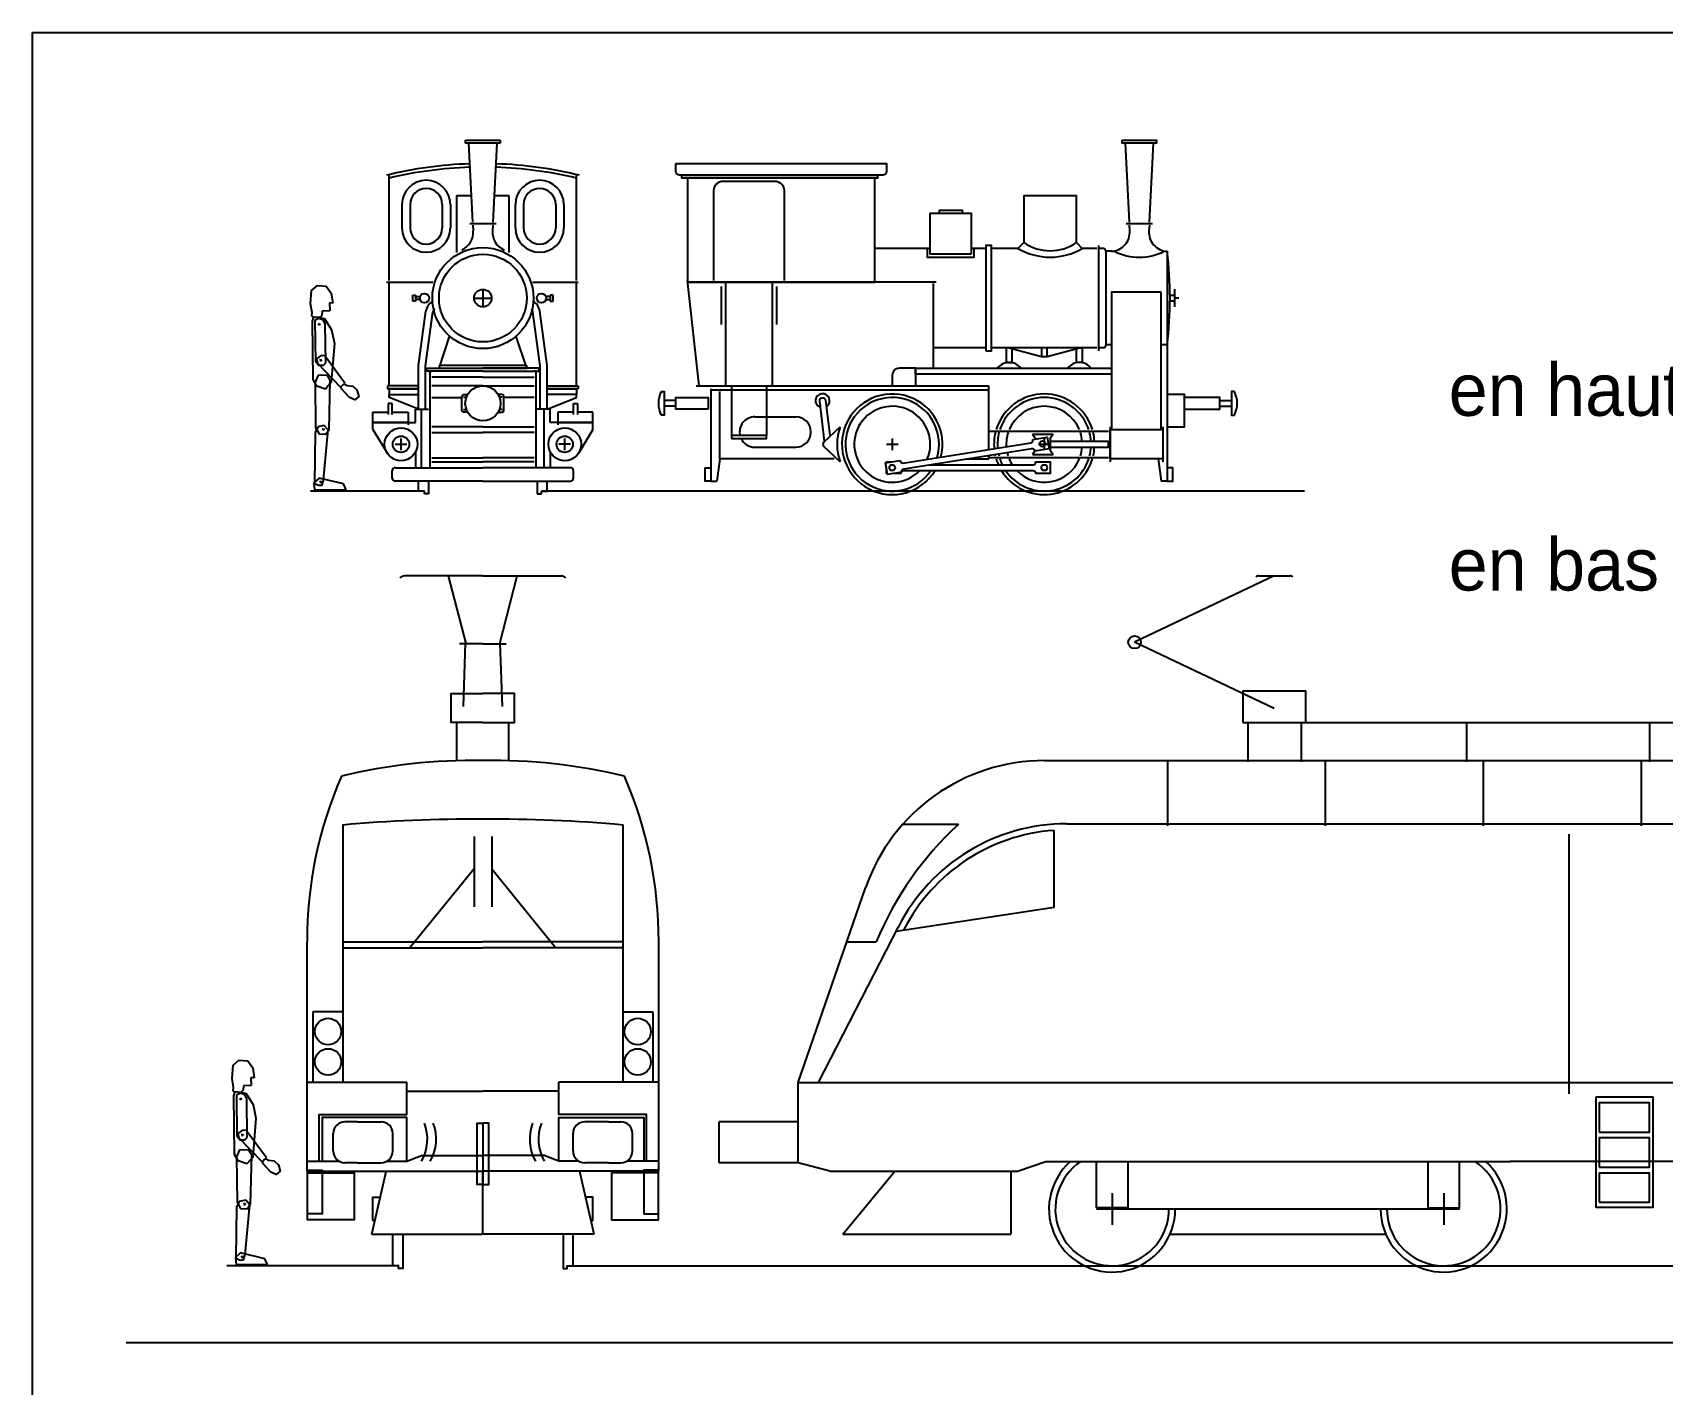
# Model space of a CAD drawing. Extents: x -9190 to 21925, y -3698 to 11555.
# Drawn here: x 17650 to 18085.5, y 4913.8 to 5275 of the extents above; entities that cross this region are included whole.
import ezdxf

# ---------------------------------------------------------------- set-up
doc = ezdxf.new("R2010")
doc.units = 0
doc.layers.get('0').update_dxf_attribs({"linetype": 'CONTINUOUS'})
doc.layers.add('1', color=7, linetype='CONTINUOUS')

msp = doc.modelspace()

# ---------------------------------------------------------------- linework, layer by layer
for p, q in [((17765.7, 5246.25), (17774.92, 5246.25)), ((17765.7, 5245.47), (17765.7, 5246.25)), ((17774.92, 5245.47), (17765.7, 5245.47)), ((17774.14, 5245.47), (17766.48, 5245.47)), ((17766.48, 5245.47), (17767.58, 5224.38)), ((17773.05, 5224.38), (17774.14, 5245.47)), ((17774.92, 5246.25), (17774.92, 5245.47)), ((17745.31, 5208.75), (17745.31, 5237.06)), ((17795.31, 5208.75), (17795.31, 5237.06)), ((17767.21, 5231.41), (17763.28, 5231.41)), ((17763.28, 5231.41), (17763.28, 5216.24)), ((17777.34, 5231.41), (17773.41, 5231.41)), ((17777.34, 5216.24), (17777.34, 5231.41)), ((17748.67, 5229.06), (17748.67, 5222.81)), ((17750.86, 5229.06), (17750.86, 5222.81)), ((17759.45, 5229.06), (17759.45, 5222.81)), ((17761.64, 5229.06), (17761.64, 5222.81)), ((17778.98, 5229.06), (17778.98, 5222.81)), ((17781.17, 5229.06), (17781.17, 5222.81)), ((17789.77, 5229.06), (17789.77, 5222.81)), ((17791.95, 5229.06), (17791.95, 5222.81)), ((17766.8, 5223.98), (17773.83, 5223.98)), ((17767.64, 5223.59), (17767.73, 5222.03)), ((17772.98, 5223.59), (17772.89, 5222.03)), ((17942.19, 5223.98), (17949.22, 5223.98)), ((17943.03, 5223.59), (17943.12, 5222.03)), ((17948.38, 5223.59), (17948.28, 5222.03)), ((17889.84, 5217.34), (17875, 5217.34)), ((17904.69, 5217.34), (17900.78, 5217.34)), ((17913.28, 5217.34), (17906.25, 5217.34)), ((17913.28, 5217.34), (17914.84, 5218.91)), ((17928.91, 5218.91), (17930.47, 5217.34)), ((17934.38, 5217.34), (17930.47, 5217.34)), ((17934.77, 5218.12), (17934.77, 5190)), ((17936.09, 5217.34), (17935.16, 5217.34)), ((17936.72, 5216.72), (17936.72, 5191.41)), ((17938.28, 5216.56), (17936.72, 5216.56)), ((17953.12, 5216.56), (17953.12, 5155.16)), ((17744.53, 5208.36), (17756.92, 5208.36)), ((17783.7, 5208.36), (17795.78, 5208.36)), ((17828.12, 5180.62), (17825, 5208.75)), ((17891.41, 5208.36), (17825, 5208.36)), ((17745.31, 5180.62), (17745.31, 5207.97)), ((17751.56, 5203.28), (17751.56, 5204.84)), ((17751.56, 5204.84), (17752.34, 5204.84)), ((17752.34, 5204.84), (17752.34, 5203.28)), ((17752.34, 5204.45), (17753.44, 5204.45)), ((17753.44, 5204.45), (17753.44, 5203.67)), ((17767.97, 5204.06), (17772.66, 5204.06)), ((17770.31, 5206.41), (17770.31, 5201.72)), ((17788.28, 5204.45), (17787.19, 5204.45)), ((17787.19, 5204.45), (17787.19, 5203.67)), ((17789.06, 5204.84), (17788.28, 5204.84)), ((17788.28, 5204.84), (17788.28, 5203.28)), ((17789.06, 5203.28), (17789.06, 5204.84)), ((17795.31, 5180.62), (17795.31, 5207.97)), ((17833.98, 5207.19), (17833.98, 5197.03)), ((17848.83, 5197.03), (17848.83, 5207.19)), ((17890.62, 5207.97), (17890.62, 5185.31)), ((17955.08, 5206.41), (17955.08, 5201.72)), ((17956.25, 5204.06), (17955.08, 5204.06)), ((17752.34, 5203.28), (17751.56, 5203.28)), ((17753.44, 5203.67), (17752.34, 5203.67)), ((17753.12, 5186.09), (17755.1, 5200.57)), ((17755, 5185.97), (17756.96, 5200.32)), ((17785.62, 5185.97), (17783.67, 5200.32)), ((17787.5, 5186.09), (17785.53, 5200.57)), ((17787.19, 5203.67), (17788.28, 5203.67)), ((17788.28, 5203.28), (17789.06, 5203.28)), ((17758.59, 5185.31), (17761.52, 5194.1)), ((17782.03, 5185.31), (17779.1, 5194.1)), ((17904.69, 5190.78), (17890.62, 5190.78)), ((17934.38, 5190.78), (17906.25, 5190.78)), ((17936.09, 5190.78), (17935.16, 5190.78)), ((17938.28, 5191.56), (17936.72, 5191.56)), ((17953.12, 5191.56), (17951.56, 5191.56)), ((17753.12, 5174.38), (17753.12, 5186.09)), ((17755, 5174.38), (17755, 5185.97)), ((17755.31, 5184.53), (17755.31, 5185.31)), ((17755.31, 5185.31), (17770.31, 5185.31)), ((17770.31, 5184.53), (17755.31, 5184.53)), ((17755.78, 5184.53), (17756.64, 5184.53)), ((17756.14, 5184.53), (17756.14, 5158.75)), ((17756.14, 5182.97), (17756.14, 5168.12)), ((17770.31, 5182.97), (17756.64, 5182.97)), ((17782.03, 5186.09), (17758.59, 5186.09)), ((17758.59, 5186.09), (17758.59, 5185.31)), ((17758.59, 5185.31), (17782.03, 5185.31)), ((17785.31, 5185.31), (17770.31, 5185.31)), ((17770.31, 5184.53), (17785.31, 5184.53)), ((17770.31, 5182.97), (17783.98, 5182.97)), ((17782.03, 5185.31), (17782.03, 5186.09)), ((17784.84, 5184.53), (17783.98, 5184.53)), ((17784.48, 5184.53), (17784.48, 5158.75)), ((17784.48, 5182.97), (17784.48, 5168.12)), ((17785.31, 5184.53), (17785.31, 5185.31)), ((17785.62, 5174.38), (17785.62, 5185.97)), ((17787.5, 5174.38), (17787.5, 5186.09)), ((17879.69, 5183.44), (17879.69, 5180.62)), ((17885.94, 5185.31), (17881.56, 5185.31)), ((17885.94, 5185.31), (17885.94, 5180.62)), ((17753.12, 5180.62), (17744.84, 5180.62)), ((17744.84, 5180.62), (17744.84, 5179.84)), ((17744.84, 5179.84), (17753.12, 5179.84)), ((17753.12, 5179.84), (17745.31, 5179.84)), ((17745.31, 5179.84), (17745.31, 5178.28)), ((17745.31, 5177.5), (17745.31, 5178.28)), ((17745.31, 5178.28), (17753.12, 5178.28)), ((17770.31, 5180.62), (17756.64, 5180.62)), ((17764.69, 5174.06), (17764.69, 5177.81)), ((17765.16, 5178.28), (17766.25, 5178.28)), ((17770.31, 5180.62), (17783.98, 5180.62)), ((17775.47, 5178.28), (17774.37, 5178.28)), ((17775.94, 5174.06), (17775.94, 5177.81)), ((17787.5, 5180.62), (17795.78, 5180.62)), ((17795.78, 5179.84), (17787.5, 5179.84)), ((17787.5, 5179.84), (17795.31, 5179.84)), ((17795.31, 5178.28), (17787.5, 5178.28)), ((17795.31, 5179.84), (17795.31, 5178.28)), ((17795.31, 5177.5), (17795.31, 5178.28)), ((17795.78, 5180.62), (17795.78, 5179.84)), ((17827.34, 5180.62), (17905.47, 5180.62)), ((17831.25, 5179.84), (17831.25, 5155.16)), ((17905.47, 5179.45), (17831.25, 5179.45)), ((17833.59, 5161.09), (17833.59, 5179.06)), ((17846.09, 5180.62), (17846.09, 5167.34)), ((17905.47, 5163.62), (17905.47, 5180.62)), ((17740.94, 5168.91), (17740.94, 5173.59)), ((17740.94, 5170.78), (17740.94, 5173.59)), ((17740.94, 5173.59), (17745, 5173.59)), ((17746.09, 5175.94), (17745, 5175.94)), ((17745, 5175.94), (17745, 5172.97)), ((17753.12, 5174.38), (17745.31, 5177.5)), ((17746.09, 5172.97), (17746.09, 5175.94)), ((17746.09, 5173.59), (17750.31, 5173.59)), ((17750.31, 5173.59), (17750.31, 5170.78)), ((17752.34, 5170.78), (17752.34, 5174.38)), ((17752.34, 5174.38), (17755.78, 5174.38)), ((17753.91, 5158.75), (17753.91, 5174.38)), ((17756.64, 5177.5), (17764.69, 5177.5)), ((17765.16, 5177.58), (17765.89, 5177.58)), ((17765.16, 5174.3), (17765.92, 5174.3)), ((17766.25, 5173.59), (17765.16, 5173.59)), ((17774.37, 5173.59), (17775.47, 5173.59)), ((17775.47, 5174.3), (17774.69, 5174.3)), ((17775.47, 5177.58), (17774.7, 5177.58)), ((17783.98, 5177.5), (17775.94, 5177.5)), ((17788.28, 5174.38), (17784.84, 5174.38)), ((17786.72, 5158.75), (17786.72, 5174.38)), ((17787.5, 5174.38), (17795.31, 5177.5)), ((17788.28, 5170.78), (17788.28, 5174.38)), ((17794.53, 5173.59), (17790.31, 5173.59)), ((17790.31, 5173.59), (17790.31, 5170.78)), ((17794.53, 5172.97), (17794.53, 5175.94)), ((17794.53, 5175.94), (17795.62, 5175.94)), ((17795.62, 5175.94), (17795.62, 5172.97)), ((17799.69, 5173.59), (17795.62, 5173.59)), ((17799.69, 5168.91), (17799.69, 5173.59)), ((17799.69, 5170.78), (17799.69, 5173.59)), ((17821.88, 5176.72), (17818.75, 5176.72)), ((17821.88, 5175.16), (17818.75, 5175.16)), ((17967.19, 5176.72), (17970.31, 5176.72)), ((17967.19, 5175.16), (17970.31, 5175.16)), ((17750.31, 5170.78), (17740.94, 5170.78)), ((17740.94, 5170.78), (17750.31, 5170.78)), ((17740.94, 5170.16), (17740.94, 5170.78)), ((17750.31, 5170.78), (17752.34, 5170.78)), ((17750.31, 5170.78), (17750.31, 5170.16)), ((17770.31, 5169.69), (17756.64, 5169.69)), ((17770.31, 5169.69), (17783.98, 5169.69)), ((17790.31, 5170.78), (17788.28, 5170.78)), ((17790.31, 5170.78), (17799.69, 5170.78)), ((17799.69, 5170.78), (17790.31, 5170.78)), ((17790.31, 5170.78), (17790.31, 5170.16)), ((17799.69, 5170.16), (17799.69, 5170.78)), ((17842.97, 5172.34), (17853.91, 5172.34)), ((17937.89, 5169.69), (17937.89, 5160.31)), ((17951.95, 5169.69), (17951.95, 5160.31)), ((17740.94, 5168.91), (17744.7, 5162.73)), ((17746.88, 5165), (17750, 5165)), ((17748.44, 5163.44), (17748.44, 5166.56)), ((17756.64, 5168.12), (17770.31, 5168.12)), ((17783.98, 5168.12), (17770.31, 5168.12)), ((17793.75, 5165), (17790.62, 5165)), ((17792.19, 5163.44), (17792.19, 5166.56)), ((17799.69, 5168.91), (17795.92, 5162.73)), ((17878.12, 5165), (17881.25, 5165)), ((17879.69, 5166.56), (17879.69, 5163.44)), ((17905.47, 5168.52), (17937.5, 5168.52)), ((17917.19, 5167.73), (17922.66, 5167.73)), ((17918.75, 5165), (17921.88, 5165)), ((17920.31, 5166.56), (17920.31, 5163.44)), ((17752.34, 5162.97), (17752.34, 5158.75)), ((17756.64, 5161.41), (17770.31, 5161.41)), ((17756.64, 5160.31), (17770.31, 5160.31)), ((17788.28, 5162.97), (17788.28, 5158.75)), ((17833.59, 5161.09), (17832.81, 5155.16)), ((17864.19, 5161.09), (17833.59, 5161.09)), ((17842.97, 5164.22), (17853.91, 5164.22)), ((17899.48, 5161.09), (17905.47, 5161.09)), ((17905.47, 5161.09), (17905.47, 5162.04)), ((17905.47, 5161.48), (17937.5, 5161.48)), ((17917.19, 5162.27), (17922.66, 5162.27)), ((17950.78, 5161.09), (17951.56, 5155.16)), ((17746.09, 5155.94), (17746.09, 5157.97)), ((17746.88, 5158.75), (17770.31, 5158.75)), ((17793.75, 5158.75), (17770.31, 5158.75)), ((17794.53, 5155.94), (17794.53, 5157.97)), ((17770.31, 5155.16), (17746.88, 5155.16)), ((17753.12, 5152.5), (17753.12, 5155.16)), ((17754.69, 5152.5), (17753.12, 5152.5)), ((17754.69, 5151.72), (17754.69, 5152.5)), ((17755.78, 5151.72), (17754.69, 5151.72)), ((17755.78, 5155.16), (17755.78, 5151.72)), ((17770.31, 5155.16), (17793.75, 5155.16)), ((17784.84, 5155.16), (17784.84, 5151.72)), ((17784.84, 5151.72), (17785.94, 5151.72)), ((17785.94, 5151.72), (17785.94, 5152.5)), ((17785.94, 5152.5), (17787.5, 5152.5)), ((17787.5, 5152.5), (17787.5, 5155.16)), ((17831.25, 5155.16), (17832.81, 5155.16)), ((17953.12, 5155.16), (17951.56, 5155.16)), ((17770.31, 5129.85), (17749.34, 5129.85)), ((17765.83, 5111.73), (17761.15, 5129.85)), ((17770.31, 5129.85), (17791.28, 5129.85)), ((17774.8, 5111.73), (17779.47, 5129.85)), ((17981.75, 5129.85), (17944.44, 5112.11)), ((17977.53, 5129.85), (17985.97, 5129.85)), ((17770.31, 5111.72), (17764.06, 5111.72)), ((17765.09, 5094.94), (17765.68, 5111.88)), ((17770.31, 5111.72), (17776.56, 5111.72)), ((17775.53, 5094.94), (17774.94, 5111.88)), ((17981.75, 5094.36), (17944.44, 5112.11)), ((17763.38, 5080.47), (17763.38, 5090.62)), ((17777.25, 5080.47), (17777.25, 5090.62)), ((17973.35, 5090.63), (18137.2, 5090.63)), ((17974.7, 5090.42), (17974.7, 5080.18)), ((17988.96, 5090.42), (17988.96, 5080.18)), ((18033.14, 5090.42), (18033.14, 5080.18)), ((18082.03, 5090.42), (18082.03, 5080.18)), ((17920.39, 5080.51), (18137.2, 5080.51)), ((17953.29, 5063.08), (17953.29, 5080.47)), ((17995.47, 5063.08), (17995.47, 5080.47)), ((18037.66, 5063.08), (18037.66, 5080.47)), ((18079.85, 5063.08), (18079.85, 5080.47)), ((17732.93, 5063.28), (17732.93, 4994.53)), ((17732.93, 5063.28), (17732.93, 5032.03)), ((17767.97, 5060.16), (17767.97, 5041.41)), ((17772.66, 5060.16), (17772.66, 5041.41)), ((17807.69, 5063.28), (17807.69, 4994.53)), ((17807.69, 5063.28), (17807.69, 5032.03)), ((17897.39, 5063.45), (17882.49, 5063.45)), ((17922.91, 5041.27), (17922.91, 5061.82)), ((17926.37, 5063.63), (18137.2, 5063.63)), ((18060.56, 4991.44), (18060.56, 5060.82)), ((17767.97, 5051.56), (17750.78, 5030.47)), ((17772.66, 5051.56), (17789.84, 5030.47)), ((17854.55, 4994.44), (17872.56, 5046.45)), ((17880.73, 5034.94), (17922.96, 5041.28)), ((17859.97, 4994.44), (17881.32, 5036.1)), ((17723.34, 4970.81), (17723.34, 5032.03)), ((17732.78, 5030.47), (17770.31, 5030.47)), ((17732.93, 5032.03), (17770.31, 5032.03)), ((17807.69, 5032.03), (17770.31, 5032.03)), ((17807.85, 5030.47), (17770.31, 5030.47)), ((17817.28, 4970.81), (17817.28, 5032.03)), ((17867.58, 5032.09), (17875.43, 5032.09)), ((17724.91, 5013.32), (17724.91, 4994.5)), ((17732.93, 5013.32), (17724.91, 5013.32)), ((17807.69, 5013.32), (17815.72, 5013.32)), ((17815.72, 5013.32), (17815.72, 4994.5)), ((17723.34, 4994.53), (17750, 4994.53)), ((17750, 4992.19), (17770.31, 4992.19)), ((17790.62, 4992.19), (17770.31, 4992.19)), ((17817.28, 4994.53), (17790.62, 4994.53)), ((17854.55, 4994.44), (18137.2, 4994.44)), ((17854.55, 4973.01), (17854.55, 4994.44)), ((17736.72, 4983.98), (17733.45, 4983.98)), ((17736.72, 4983.98), (17743.11, 4983.98)), ((17803.91, 4983.98), (17797.52, 4983.98)), ((17803.9, 4983.98), (17807.17, 4983.98)), ((17854.55, 4983.98), (17833.45, 4983.98)), ((17833.45, 4973.01), (17833.45, 4983.98)), ((17730.33, 4976.14), (17730.33, 4980.86)), ((17746.23, 4976.14), (17746.23, 4980.86)), ((17794.39, 4976.14), (17794.39, 4980.86)), ((17810.3, 4976.14), (17810.3, 4980.86)), ((17723.34, 4973.44), (17731.88, 4973.44)), ((17736.72, 4973.01), (17733.45, 4973.01)), ((17736.72, 4973.01), (17743.11, 4973.01)), ((17744.68, 4973.44), (17750, 4973.44)), ((17795.95, 4973.44), (17790.62, 4973.44)), ((17803.91, 4973.01), (17797.52, 4973.01)), ((17803.9, 4973.01), (17807.17, 4973.01)), ((17817.28, 4973.44), (17808.74, 4973.44)), ((17854.55, 4973.01), (17833.45, 4973.01)), ((17862.98, 4970.82), (17854.55, 4973.01)), ((17913.13, 4970.82), (17920.72, 4973.35)), ((17920.72, 4973.35), (18044.75, 4973.35)), ((18052.35, 4973.35), (18044.75, 4973.35)), ((18222.06, 4973.35), (18052.35, 4973.35)), ((17723.34, 4970.81), (17770.31, 4970.81)), ((17740.62, 4953.91), (17744.53, 4971.09)), ((17817.28, 4970.81), (17770.31, 4970.81)), ((17770.31, 4953.91), (17770.31, 4970.31)), ((17770.31, 4953.91), (17770.31, 4970.31)), ((17800, 4953.91), (17796.09, 4971.09)), ((17862.98, 4970.82), (17913.13, 4970.82)), ((17866.45, 4953.94), (17880.4, 4970.82)), ((17911.39, 4970.99), (17911.39, 4953.94)), ((17938.44, 4964.91), (17938.44, 4956.48)), ((18027.03, 4964.91), (18027.03, 4956.48)), ((17934.22, 4960.69), (17942.66, 4960.69)), ((17938.44, 4960.69), (18027.03, 4960.69)), ((18022.82, 4960.69), (18031.25, 4960.69)), ((17740.62, 4953.91), (17770.22, 4953.91)), ((17800, 4953.91), (17770.41, 4953.91)), ((17866.45, 4953.94), (17911.39, 4953.94)), ((17953.91, 4953.94), (18011.57, 4953.94)), ((17675, 4925), (18440, 4925))]:
    msp.add_line(p, q)
at = {"color": 5}
for p, q in [((17754.69, 5152.5), (17724.22, 5152.5)), ((17989.84, 5152.5), (17785.94, 5152.5)), ((17747.98, 4945.51), (17701.89, 4945.51)), ((17792.83, 4945.51), (18434.08, 4945.51))]:
    msp.add_line(p, q, dxfattribs=at)
for points in [[(17650, 5275), (19025, 5275), (19025, 4450), (17650, 4450)], [(17941.09, 5246.25), (17950.31, 5246.25), (17950.31, 5245.47), (17941.09, 5245.47)], [(17823.44, 5236.88), (17875.78, 5236.88), (17875.78, 5236.09), (17823.44, 5236.09)], [(17825, 5208.36), (17875, 5208.36), (17875, 5236.09), (17825, 5236.09)], [(17900.78, 5215.78), (17889.84, 5215.78), (17889.84, 5226.72), (17900.78, 5226.72)], [(17892.19, 5226.72), (17898.44, 5226.72), (17898.44, 5227.5), (17892.19, 5227.5)], [(17904.69, 5190), (17906.25, 5190), (17906.25, 5218.12), (17904.69, 5218.12)], [(17951.56, 5205.62), (17938.28, 5205.62), (17938.28, 5168.91), (17951.56, 5168.91)], [(17910.16, 5186.88), (17911.72, 5186.88), (17911.72, 5190.78), (17910.16, 5190.78)], [(17919.53, 5188.44), (17921.09, 5188.44), (17921.09, 5190.78), (17919.53, 5190.78)], [(17930.47, 5186.88), (17928.91, 5186.88), (17928.91, 5190.78), (17930.47, 5190.78)], [(17885.94, 5185.31), (17938.28, 5185.31), (17938.28, 5183.75), (17885.94, 5183.75)], [(17733.42, 5181.09), (17734.06, 5180.7), (17735.57, 5180.55), (17736.67, 5179.51), (17737.16, 5177.78), (17736.1, 5176.86), (17734.66, 5177.49), (17732.54, 5179.82), (17732.48, 5180.45), (17732.97, 5181)], [(17953.12, 5169.69), (17957.81, 5169.69), (17957.81, 5178.28), (17953.12, 5178.28)], [(17830.47, 5174.38), (17821.88, 5174.38), (17821.88, 5177.5), (17830.47, 5177.5)], [(17836.72, 5166.56), (17846.09, 5166.56), (17846.09, 5167.34), (17836.72, 5167.34)], [(17937.5, 5165.78), (17921.88, 5165.78), (17921.88, 5164.22), (17937.5, 5164.22)], [(17951.95, 5161.09), (17937.89, 5161.09), (17937.89, 5168.91), (17951.95, 5168.91)], [(17831.25, 5155.16), (17829.69, 5155.16), (17829.69, 5158.75), (17831.25, 5158.75)], [(17953.12, 5155.16), (17954.69, 5155.16), (17954.69, 5158.75), (17953.12, 5158.75)], [(17973.35, 5090.63), (17990.22, 5090.63), (17990.22, 5099.07), (17973.35, 5099.07)], [(18067.73, 4990.6), (18082.92, 4990.6), (18082.92, 4961.07), (18067.73, 4961.07)], [(18068.57, 4981.22), (18082.01, 4981.22), (18082.01, 4989.04), (18068.57, 4989.04)], [(17770.31, 4967.19), (17768.75, 4967.19), (17768.75, 4983.59), (17770.31, 4983.59)], [(17770.31, 4967.19), (17771.88, 4967.19), (17771.88, 4983.59), (17770.31, 4983.59)], [(18068.57, 4971.85), (18082.01, 4971.85), (18082.01, 4979.66), (18068.57, 4979.66)], [(17712.42, 4974.09), (17713.06, 4973.7), (17714.57, 4973.55), (17715.67, 4972.51), (17716.16, 4970.78), (17715.1, 4969.86), (17713.66, 4970.49), (17711.54, 4972.82), (17711.48, 4973.45), (17711.97, 4974)], [(17723.44, 4971.09), (17727.34, 4971.09), (17727.34, 4959.37), (17723.44, 4959.37)], [(17723.44, 4970.31), (17735.94, 4970.31), (17735.94, 4957.81), (17723.44, 4957.81)], [(17817.19, 4970.31), (17804.69, 4970.31), (17804.69, 4957.81), (17817.19, 4957.81)], [(17817.19, 4971.09), (17813.28, 4971.09), (17813.28, 4959.37), (17817.19, 4959.37)], [(18068.57, 4962.47), (18082.01, 4962.47), (18082.01, 4970.29), (18068.57, 4970.29)]]:
    msp.add_lwpolyline(points, close=True)
for points in [[(17948.44, 5224.38), (17949.53, 5245.47), (17941.88, 5245.47), (17942.97, 5224.38)], [(17928.91, 5218.91), (17928.91, 5231.41), (17914.84, 5231.41), (17914.84, 5218.91)], [(17889.06, 5217.34), (17889.06, 5215), (17901.56, 5215), (17901.56, 5217.34)], [(17835.16, 5208.36), (17835.16, 5180.62), (17847.66, 5180.62), (17847.66, 5208.36)], [(17955.08, 5203.28), (17953.91, 5203.28), (17953.91, 5204.84), (17955.08, 5204.84)], [(17910.94, 5190.78), (17919.53, 5188.44), (17921.09, 5188.44), (17929.69, 5190.78)], [(17817.97, 5179.06), (17818.75, 5179.06), (17818.75, 5172.81), (17817.97, 5172.81)], [(17836.72, 5180.62), (17836.72, 5167.34)], [(17971.09, 5179.06), (17970.31, 5179.06), (17970.31, 5172.81), (17971.09, 5172.81)], [(17957.81, 5174.38), (17967.19, 5174.38), (17967.19, 5177.5), (17957.81, 5177.5)], [(17917.19, 5167.73), (17917.97, 5166.56), (17917.97, 5166.4)], [(17917.25, 5166.28), (17921.11, 5166.89), (17921.6, 5163.81), (17917.74, 5163.2)], [(17922.66, 5167.73), (17921.88, 5166.56), (17921.88, 5163.44), (17922.66, 5162.27)], [(17783.98, 5161.41), (17770.31, 5161.41)], [(17783.98, 5160.31), (17770.31, 5160.31)], [(17882.25, 5157.57), (17878.39, 5156.96), (17877.9, 5160.05), (17881.76, 5160.66)], [(17878.12, 5160.08), (17878.12, 5160.31), (17879.56, 5160.31)], [(17881.85, 5160.31), (17882.03, 5160.31)], [(17917.74, 5163.21), (17917.19, 5162.27)], [(17917.97, 5160.31), (17921.88, 5160.31), (17921.88, 5157.19), (17917.97, 5157.19)], [(17878.35, 5157.19), (17878.12, 5157.19), (17878.12, 5158.63)], [(17882.03, 5157.19), (17879.81, 5157.19)], [(17770.31, 5090.63), (17761.88, 5090.63), (17761.88, 5098.44), (17770.31, 5098.44)], [(17770.31, 5090.63), (17778.75, 5090.63), (17778.75, 5098.44), (17770.31, 5098.44)], [(17726.56, 4973.44), (17726.56, 4985.94), (17750, 4985.94), (17750, 4994.53)], [(17814.06, 4973.44), (17814.06, 4985.94), (17790.62, 4985.94), (17790.62, 4994.53)], [(17744.68, 4973.44), (17750, 4973.44), (17750, 4985.16), (17727.34, 4985.16), (17727.34, 4973.44), (17731.88, 4973.44)], [(17795.95, 4973.44), (17790.62, 4973.44), (17790.62, 4985.16), (17813.28, 4985.16), (17813.28, 4973.44), (17808.74, 4973.44)], [(17750, 4973.44), (17753.91, 4975), (17770.31, 4975)], [(17790.62, 4973.44), (17786.72, 4975), (17770.31, 4975)], [(17942.66, 4973.35), (17942.66, 4960.99), (17934.22, 4960.99), (17934.22, 4973.35)], [(18022.82, 4973.35), (18022.82, 4960.99), (18031.25, 4960.99), (18031.25, 4973.35)], [(17741.46, 4957.59), (17740.92, 4957.59), (17740.92, 4963.84), (17742.88, 4963.84)], [(17799.16, 4957.59), (17799.7, 4957.59), (17799.7, 4963.84), (17797.74, 4963.84)], [(17748.89, 4953.91), (17748.89, 4944.73), (17747.8, 4944.73), (17747.8, 4945.51), (17746.23, 4945.51), (17746.23, 4953.91)], [(17791.73, 4953.91), (17791.73, 4944.73), (17792.83, 4944.73), (17792.83, 4945.51), (17794.39, 4945.51), (17794.39, 4953.91)]]:
    msp.add_lwpolyline(points)
msp.add_lwpolyline([(17821.88, 5240), (17878.12, 5240), (17878.12, 5237.81, -0.414214), (17877.19, 5236.88), (17822.81, 5236.88, -0.414214), (17821.88, 5237.81)], format="xyb", close=True)
for points in [[(17832.03, 5208.75), (17832.03, 5232.81, -0.414214), (17834.53, 5235.31), (17848.28, 5235.31, -0.414214), (17850.78, 5232.81), (17850.78, 5208.75)], [(17861.61, 5165.81), (17860.3, 5176.54, -0.414214), (17860.98, 5177.41), (17860.98, 5177.41, -0.414214), (17861.85, 5176.73), (17862.99, 5167.46)], [(17865.75, 5160.31), (17861.44, 5164.4, -0.36205), (17861.44, 5165.6), (17865.75, 5169.69)], [(17881.76, 5160.66), (17881.78, 5160.51, 0.414214), (17882.5, 5159.99), (17916.76, 5165.41, 0.414214), (17917.28, 5166.13), (17917.25, 5166.28)], [(17882.03, 5160.31), (17882.03, 5160.16, 0.023968), (17882.03, 5160.1, 0.023968)], [(17882.25, 5157.57), (17882.22, 5157.73, -0.414214), (17882.74, 5158.44), (17917, 5163.87, -0.414214), (17917.72, 5163.35), (17917.74, 5163.2)], [(17889.61, 5159.53), (17917.34, 5159.53, 0.414214), (17917.97, 5160.16), (17917.97, 5160.31)], [(17882.03, 5157.19), (17882.03, 5157.34, -0.414214), (17882.66, 5157.97), (17917.34, 5157.97, -0.414214), (17917.97, 5157.34), (17917.97, 5157.19)]]:
    msp.add_lwpolyline(points, format="xyb")
for centre, radius in [((17770.31, 5204.06), 13.5), ((17770.31, 5204.06), 11.72), ((17754.69, 5204.06), 1.25), ((17770.31, 5204.06), 2.34), ((17785.94, 5204.06), 1.25), ((17770.31, 5175.94), 4.69), ((17748.44, 5165), 4.38), ((17792.19, 5165), 4.38), ((17748.44, 5165), 2.19), ((17792.19, 5165), 2.19), ((17919.81, 5165.11), 0.781), ((17879.69, 5158.75), 0.781), ((17879.69, 5158.75), 0.781), ((17920.31, 5158.75), 0.781), ((17944.44, 5112.11), 1.69), ((17728.94, 5008.09), 3.53), ((17811.68, 5008.09), 3.53), ((17728.94, 4999.97), 3.53), ((17811.68, 4999.97), 3.53)]:
    msp.add_circle(centre, radius)
for centre, radius, start, end in [((17770.31, 5132.14), 107.86, 91.8816, 103.8287), ((17770.31, 5131.2), 107.86, 91.8558, 103.4017), ((17770.31, 5131.2), 107.86, 76.5983, 88.1442), ((17770.31, 5132.14), 107.86, 76.1713, 88.1184), ((17755.16, 5229.06), 6.48, 0, 180), ((17785.47, 5229.06), 6.48, 0, 180), ((17755.16, 5229.06), 4.3, 0, 180), ((17785.47, 5229.06), 4.3, 0, 180), ((17755.16, 5222.81), 6.48, 180, 0), ((17755.16, 5222.81), 4.3, 180, 0), ((17762.6, 5221.65), 5.15, 293.9567, 4.277), ((17778.05, 5221.66), 5.18, 175.8527, 246.6037), ((17785.47, 5222.81), 6.48, 180, 0), ((17785.47, 5222.81), 4.3, 180, 0), ((17938.08, 5221.62), 5.06, 272.2317, 4.7048), ((17953.32, 5221.62), 5.06, 175.2952, 267.7683), ((17921.88, 5231.93), 16.93, 239.4898, 300.5102), ((17921.88, 5229.11), 12.39, 235.437, 304.563), ((17936.09, 5216.72), 0.625, 0, 90), ((17945.7, 5229.76), 14.77, 243.2911, 296.7089), ((17853.52, 5204.06), 100.39, 352.8473, 7.1527), ((17758.71, 5200.04), 3.65, 117.3653, 171.6269), ((17758.71, 5200.04), 1.77, 140.1068, 171.6269), ((17781.92, 5200.04), 1.77, 8.3731, 39.8932), ((17781.92, 5200.04), 1.77, 8.3731, 39.8932), ((17781.92, 5200.04), 3.65, 8.3731, 62.6347), ((17936.09, 5191.41), 0.625, 270, 0), ((17910.94, 5182.97), 3.91, 36.8699, 143.1301), ((17929.69, 5182.97), 3.91, 36.8699, 143.1301), ((17881.56, 5183.44), 1.88, 90, 180), ((17765.16, 5177.81), 0.469, 90, 180), ((17775.47, 5177.81), 0.469, 0, 90), ((17823.83, 5175.94), 6.64, 151.9275, 208.0725), ((17861.07, 5176.63), 1.88, 307, 247), ((17879.69, 5165), 13.44, 345.3436, 328.4491), ((17920.31, 5165), 13.44, 16.8997, 163.1003), ((17965.23, 5175.94), 6.64, 331.9275, 28.0725), ((17765.16, 5174.06), 0.469, 180, 270), ((17775.47, 5174.06), 0.469, 270, 0), ((17879.69, 5165), 12.5, 343.4471, 325.7711), ((17879.69, 5165), 10.16, 336.9347, 316.1869), ((17920.31, 5165), 12.5, 18.21, 161.79), ((17920.31, 5165), 10.16, 22.6199, 157.3801), ((17842.97, 5168.28), 4.06, 90, 193.3424), ((17853.91, 5168.28), 4.06, 270, 90), ((17878.78, 5165), 13.84, 160.2084, 199.7916), ((17842.97, 5168.28), 4.06, 205.029, 270), ((17920.31, 5165), 13.44, 166.5523, 184.8889), ((17920.31, 5165), 12.5, 165.5225, 184.58), ((17920.31, 5165), 10.16, 162.0798, 183.5572), ((17920.31, 5165), 10.16, 4.4117, 17.9202), ((17920.31, 5165), 12.5, 3.5833, 14.4775), ((17920.31, 5165), 13.44, 3.333, 13.4477), ((17920.31, 5165), 13.44, 191.5556, 193.4477), ((17920.31, 5165), 13.44, 196.8997, 204.0151), ((17920.31, 5165), 12.5, 191.7474, 194.4775), ((17920.31, 5165), 12.5, 198.21, 205.9445), ((17920.31, 5165), 13.44, 211.5509, 343.1003), ((17920.31, 5165), 12.5, 214.2289, 341.79), ((17920.31, 5165), 10.16, 192.382, 197.9202), ((17920.31, 5165), 10.16, 202.6199, 212.579), ((17920.31, 5165), 10.16, 223.8131, 337.3801), ((17920.31, 5165), 10.16, 342.0798, 355.5883), ((17920.31, 5165), 12.5, 345.5225, 356.4167), ((17920.31, 5165), 13.44, 346.5523, 356.667), ((17746.88, 5157.97), 0.781, 90, 180), ((17746.88, 5155.94), 0.781, 180, 270), ((17793.75, 5157.97), 0.781, 0, 90), ((17793.75, 5155.94), 0.781, 270, 0), ((17879.69, 5165), 12.5, 334.0555, 335.1967), ((17879.69, 5165), 13.44, 335.9849, 337.8333), ((17749.44, 5128.27), 1.59, 93.7342, 141.8218), ((17791.18, 5128.27), 1.59, 38.1782, 86.2658), ((17977.57, 5128.86), 0.992, 92.0858, 138.3484), ((17985.94, 5128.86), 0.992, 41.6516, 87.9142), ((17767.19, 4935.13), 145.37, 88.7711, 103.8033), ((17773.43, 4935.13), 145.37, 76.1967, 91.2289), ((17920.39, 5029.88), 50.62, 90, 160.8993), ((17833.14, 5032.38), 109.8, 156.4201, 180.1823), ((17707.48, 5032.38), 109.8, 359.8177, 23.5799), ((17768.38, 4660.54), 404.3, 89.7255, 95.0463), ((17772.25, 4660.54), 404.3, 84.9537, 90.2745), ((17957.43, 4998.03), 88.79, 132.5431, 157.4458), ((17926.37, 5013.01), 50.62, 90, 152.8616), ((17926.37, 5013.01), 48.94, 94.0495, 152.8616), ((17733.45, 4980.86), 3.12, 90, 180), ((17743.11, 4980.86), 3.12, 0, 90), ((17743.61, 4979.34), 11.87, 330.1936, 21.009), ((17745.95, 4979.34), 11.87, 330.1936, 21.009), ((17794.68, 4979.34), 11.87, 158.991, 209.8064), ((17797.02, 4979.34), 11.87, 158.991, 209.8064), ((17797.52, 4980.86), 3.12, 90, 180), ((17807.17, 4980.86), 3.12, 0, 90), ((17733.45, 4976.14), 3.12, 180, 270), ((17743.11, 4976.14), 3.12, 270, 0), ((17797.52, 4976.14), 3.12, 180, 270), ((17807.17, 4976.14), 3.12, 270, 0), ((17938.44, 4960.69), 16.88, 131.4096, 0), ((17938.44, 4960.69), 15.19, 123.5573, 0), ((18027.03, 4960.69), 16.88, 180, 48.5904), ((18027.03, 4960.69), 15.19, 180, 56.4427)]:
    msp.add_arc(centre, radius, start, end)
at = {"layer": '1', "color": 7}
for p, q in [((17724.28, 5202.56), (17724.55, 5206.07)), ((17724.55, 5206.07), (17726.12, 5207.43)), ((17726.12, 5207.43), (17728.47, 5207.25)), ((17728.47, 5207.25), (17729.8, 5205.38)), ((17729.8, 5205.38), (17730.18, 5202.7)), ((17724.68, 5200.17), (17724.28, 5202.56)), ((17724.62, 5199.29), (17724.68, 5200.17)), ((17727.36, 5200.55), (17727.28, 5199.38)), ((17729.44, 5200.69), (17727.36, 5200.55)), ((17730.18, 5202.7), (17729.3, 5202.76)), ((17729.3, 5202.76), (17729.44, 5200.69)), ((17724.89, 5198.98), (17724.62, 5199.29)), ((17724.75, 5197.91), (17725.15, 5199.05)), ((17724.99, 5182.27), (17724.75, 5197.91)), ((17726.64, 5198.84), (17724.89, 5198.98)), ((17725.15, 5199.05), (17728, 5198.58)), ((17726.51, 5198.6), (17725.45, 5198.09)), ((17725.45, 5198.09), (17725.6, 5187.05)), ((17726.62, 5197.02), (17726.3, 5197.06)), ((17727.69, 5198.2), (17726.51, 5198.6)), ((17726.62, 5197.02), (17726.79, 5197.27)), ((17726.79, 5197.27), (17726.62, 5197.02)), ((17726.79, 5196.74), (17726.62, 5197.02)), ((17727.28, 5199.38), (17726.64, 5198.84)), ((17728.2, 5197.14), (17727.69, 5198.2)), ((17728, 5198.58), (17729.89, 5195.57)), ((17728.36, 5186.76), (17728.2, 5197.14)), ((17729.89, 5195.57), (17730.64, 5191.91)), ((17730.64, 5191.91), (17729.8, 5181.56)), ((17725.6, 5187.05), (17726.38, 5186.12)), ((17727.06, 5188.74), (17725.87, 5187.84)), ((17725.87, 5187.84), (17726.12, 5186.65)), ((17726.12, 5186.65), (17732.3, 5180.3)), ((17727.05, 5187.43), (17726.79, 5187.63)), ((17727.05, 5187.43), (17727.31, 5187.56)), ((17727.31, 5187.56), (17727.05, 5187.43)), ((17727.05, 5187.1), (17727.05, 5187.43)), ((17728.09, 5188.62), (17727.06, 5188.74)), ((17727.69, 5186.11), (17728.36, 5186.76)), ((17733.47, 5181.3), (17728.09, 5188.62)), ((17725.97, 5180.56), (17724.99, 5182.27)), ((17726.28, 5183.49), (17725.5, 5181.59)), ((17728.79, 5183.41), (17726.28, 5183.49)), ((17726.38, 5186.12), (17727.69, 5186.11)), ((17729.54, 5182.15), (17728.79, 5183.41)), ((17729.22, 5168.96), (17729.54, 5182.15)), ((17725.5, 5181.59), (17725.62, 5169.48)), ((17728.26, 5179.76), (17725.97, 5180.56)), ((17729.8, 5181.56), (17728.26, 5179.76)), ((17732.3, 5180.3), (17733.47, 5181.3)), ((17726.18, 5169.65), (17725.5, 5168.14)), ((17725.62, 5169.48), (17726.54, 5167.83)), ((17727.93, 5170), (17726.18, 5169.65)), ((17727.7, 5168.97), (17727.45, 5169.19)), ((17727.66, 5168.64), (17727.7, 5168.97)), ((17727.97, 5169.07), (17727.7, 5168.97)), ((17729, 5168.83), (17727.93, 5170)), ((17728.39, 5167.71), (17729.22, 5168.96)), ((17725.5, 5168.14), (17725.29, 5154.56)), ((17726.54, 5167.83), (17728.39, 5167.71)), ((17727.76, 5155.49), (17729, 5168.83)), ((17726.54, 5155.98), (17725.17, 5154.72)), ((17733.05, 5154.4), (17726.54, 5155.98)), ((17725.17, 5154.72), (17725.36, 5152.87)), ((17725.29, 5154.56), (17726.43, 5154.04)), ((17725.36, 5152.87), (17733.78, 5152.8)), ((17726.43, 5154.04), (17727.36, 5154.08)), ((17727.02, 5154.91), (17726.77, 5155.11)), ((17727.02, 5154.91), (17727.01, 5154.58)), ((17727.01, 5154.58), (17727.02, 5154.91)), ((17727.29, 5155.03), (17727.02, 5154.91)), ((17727.36, 5154.08), (17727.76, 5155.49)), ((17733.78, 5152.8), (17733.05, 5154.4)), ((17703.55, 4999.07), (17705.12, 5000.43)), ((17705.12, 5000.43), (17707.47, 5000.25)), ((17707.47, 5000.25), (17708.8, 4998.38)), ((17703.28, 4995.56), (17703.55, 4999.07)), ((17703.68, 4993.17), (17703.28, 4995.56)), ((17708.3, 4995.76), (17708.44, 4993.69)), ((17709.18, 4995.7), (17708.3, 4995.76)), ((17708.8, 4998.38), (17709.18, 4995.7)), ((17703.62, 4992.29), (17703.68, 4993.17)), ((17703.89, 4991.98), (17703.62, 4992.29)), ((17703.75, 4990.91), (17704.15, 4992.05)), ((17703.99, 4975.27), (17703.75, 4990.91)), ((17705.64, 4991.84), (17703.89, 4991.98)), ((17704.15, 4992.05), (17707, 4991.58)), ((17705.51, 4991.6), (17704.45, 4991.09)), ((17704.45, 4991.09), (17704.6, 4980.05)), ((17706.69, 4991.2), (17705.51, 4991.6)), ((17706.28, 4992.38), (17705.64, 4991.84)), ((17706.36, 4993.55), (17706.28, 4992.38)), ((17708.44, 4993.69), (17706.36, 4993.55)), ((17707.2, 4990.14), (17706.69, 4991.2)), ((17707, 4991.58), (17708.89, 4988.57)), ((17705.62, 4990.02), (17705.3, 4990.06)), ((17705.79, 4990.27), (17705.62, 4990.02)), ((17705.62, 4990.02), (17705.79, 4990.27)), ((17705.79, 4989.74), (17705.62, 4990.02)), ((17707.36, 4979.76), (17707.2, 4990.14)), ((17708.89, 4988.57), (17709.64, 4984.91)), ((17706.06, 4981.74), (17704.87, 4980.84)), ((17707.09, 4981.62), (17706.06, 4981.74)), ((17709.64, 4984.91), (17708.8, 4974.56)), ((17704.6, 4980.05), (17705.38, 4979.12)), ((17704.87, 4980.84), (17705.12, 4979.65)), ((17705.12, 4979.65), (17711.3, 4973.3)), ((17705.38, 4979.12), (17706.69, 4979.11)), ((17706.05, 4980.43), (17705.79, 4980.63)), ((17706.31, 4980.56), (17706.05, 4980.43)), ((17706.05, 4980.43), (17706.31, 4980.56)), ((17706.05, 4980.1), (17706.05, 4980.43)), ((17706.69, 4979.11), (17707.36, 4979.76)), ((17712.47, 4974.3), (17707.09, 4981.62)), ((17704.97, 4973.56), (17703.99, 4975.27)), ((17705.28, 4976.49), (17704.5, 4974.59)), ((17704.5, 4974.59), (17704.62, 4962.48)), ((17707.26, 4972.76), (17704.97, 4973.56)), ((17707.79, 4976.41), (17705.28, 4976.49)), ((17708.8, 4974.56), (17707.26, 4972.76)), ((17708.54, 4975.15), (17707.79, 4976.41)), ((17708.22, 4961.96), (17708.54, 4975.15)), ((17711.3, 4973.3), (17712.47, 4974.3)), ((17704.5, 4961.14), (17704.29, 4947.56)), ((17705.18, 4962.65), (17704.5, 4961.14)), ((17704.62, 4962.48), (17705.54, 4960.83)), ((17706.93, 4963), (17705.18, 4962.65)), ((17705.54, 4960.83), (17707.39, 4960.71)), ((17706.7, 4961.97), (17706.45, 4962.19)), ((17706.66, 4961.64), (17706.7, 4961.97)), ((17706.97, 4962.07), (17706.7, 4961.97)), ((17706.76, 4948.49), (17708, 4961.83)), ((17708, 4961.83), (17706.93, 4963)), ((17707.39, 4960.71), (17708.22, 4961.96)), ((17705.54, 4948.98), (17704.17, 4947.72)), ((17704.17, 4947.72), (17704.36, 4945.87)), ((17704.29, 4947.56), (17705.43, 4947.04)), ((17705.43, 4947.04), (17706.36, 4947.08)), ((17712.05, 4947.4), (17705.54, 4948.98)), ((17706.02, 4947.91), (17705.77, 4948.11)), ((17706.01, 4947.58), (17706.02, 4947.91)), ((17706.02, 4947.91), (17706.01, 4947.58)), ((17706.29, 4948.03), (17706.02, 4947.91)), ((17706.36, 4947.08), (17706.76, 4948.49)), ((17712.78, 4945.8), (17712.05, 4947.4)), ((17704.36, 4945.87), (17712.78, 4945.8))]:
    msp.add_line(p, q, dxfattribs=at)

# ---------------------------------------------------------------- texts
at = {"insert": (18028.37, 5186.6), "char_height": 14, "width": 696.6362, "attachment_point": 1}
msp.add_mtext('en haut loco à voie métrique - voie modèle de 32 mm \\P\\Pen bas loco à voie standard - voie modèle de 45 mm', dxfattribs=at)

doc.saveas('drawing.dxf')
